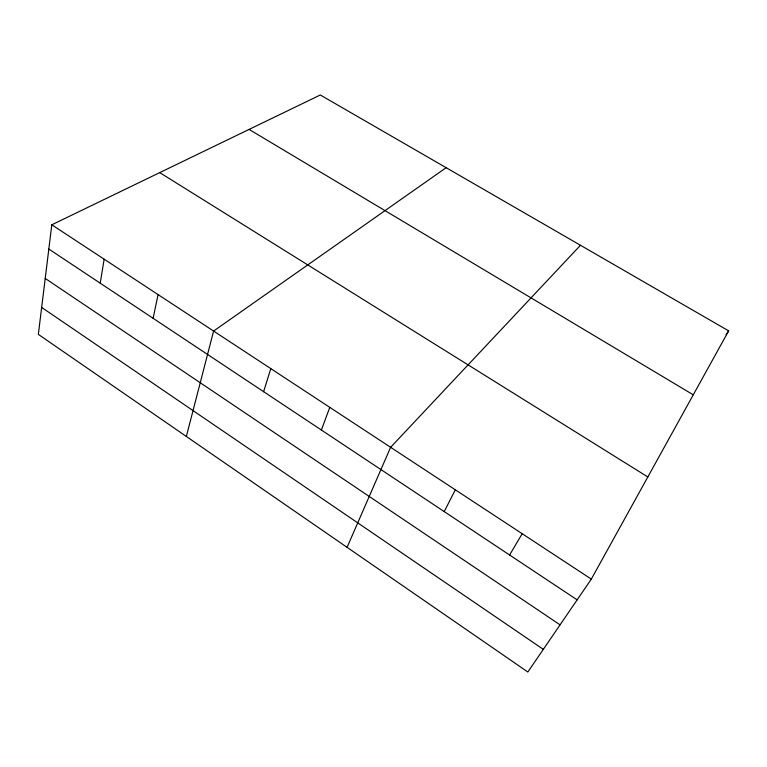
<?xml version="1.0" encoding="UTF-8"?>
<svg xmlns="http://www.w3.org/2000/svg" width="767" height="767" viewBox="0 0 767 767"><rect width="100%" height="100%" fill="white"/><g stroke="black" fill="none" stroke-linecap="round" stroke-linejoin="round"><path stroke-width="1.15" d="M51.801 224.798L38.35 334.383L527.84 672.007L591.319 579.114L728.65 330.865L320.29 94.993L51.801 224.798L591.319 579.114M100.218 283.176L104.159 259.188M153.112 318.286L158.069 294.595M186.352 436.461L213.6 331.056L446.145 167.695M263.618 391.669L270.809 368.63M321.392 430.028L329.791 407.363M347.087 547.331L390.614 447.314L580.466 245.277M444.227 511.599L455.32 489.806M509.595 555.001L522.183 533.717M726.128 334.7L728.65 330.865M249.093 129.412L693.272 394.813M159.737 172.613L647.827 476.959M48.82 249.045L577.148 599.852M45.215 278.431L560.063 624.846M41.658 307.423L543.324 649.352"/></g></svg>
